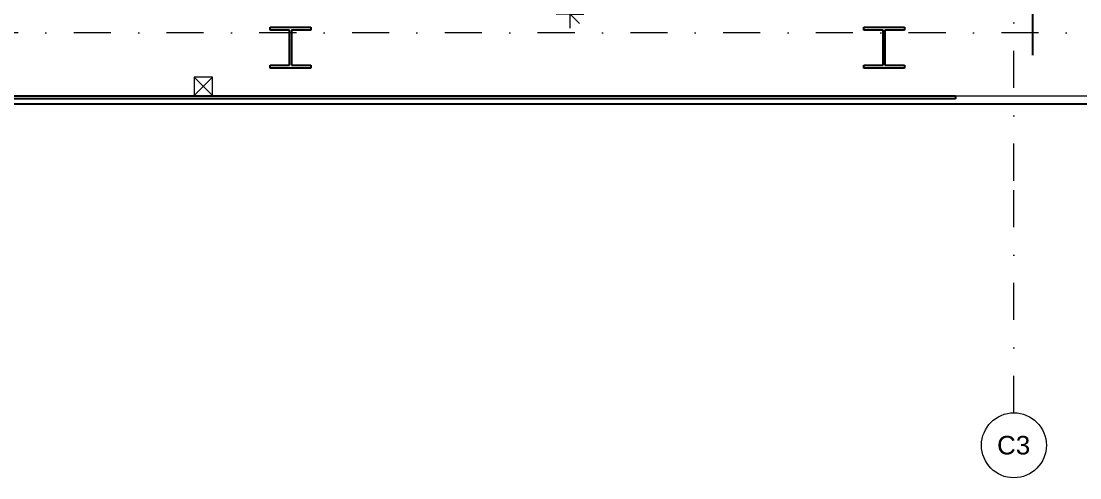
# Model space of a CAD drawing. Header units: millimetres. Extents: x -48393 to -1543, y -7799 to 13735.
# Drawn here: x -42187 to -36480, y -7799 to -5339 of the extents above; entities that cross this region are included whole.
import ezdxf

# ---------------------------------------------------------------- set-up
doc = ezdxf.new("R2010")
doc.units = ezdxf.units.MM
doc.linetypes.add('HA_Dash_3mm-S1mm', pattern=[150, 100, -50])
doc.linetypes.add('HA_DashDot_10mm-S3mm', pattern=[500, 200, -150, 0, -150])
for name, color, linetype, lineweight in [('-UNDERLAY_A-AREA-____-OTLN', 9, 'Continuous', 25), ('A-____-____-DIMS', 9, 'Continuous', 5), ('A-____-____-DIMS-50', 9, 'Continuous', 5), ('A-COLS-____-MCUT', 9, 'Continuous', 25), ('A-GENM-____-MCUT', 9, 'HA_Dash_3mm-S1mm', 25), ('A-WALL-____-MCUT', 9, 'Continuous', 9), ('A-WALL-____-OTLN', 9, 'Continuous', 9), ('M-HVAC-DUCT-OTLN', 9, 'Continuous', 9), ('S-GRID-____-IDEN', 9, 'Continuous', 9), ('S-GRID-____-OTLN', 9, 'Continuous', 5)]:
    doc.layers.add(name, color=color, linetype=linetype, lineweight=lineweight)
doc.styles.add('Arial', font='arial.ttf', dxfattribs={"height": 100})
doc.styles.add('Arial_1', font='arial.ttf', dxfattribs={"height": 75})
doc.dimstyles.new('Inner_Dimensions', dxfattribs={"dimscale": 304.8, "dimtxt": 76.519455, "dimasz": 0.328084, "dimexe": 0.246063, "dimexo": 0.0625, "dimgap": 0.032808, "dimtad": 1, "dimdec": 0, "dimzin": 0, "dimdsep": 46, "dimtxsty": 'Arial_1', "dimblk1": 'OBLIQUE', "dimblk2": 'OBLIQUE', "dimsah": 1, "dimcen": 0.09, "dimdle": 0.246063, "dimazin": 0, "dimtfac": 1, "dimtdec": 4, "dimtix": 1, "dimtmove": 0, "dimatfit": 3, "dimfxl": 0.246063, "dimfxlon": 1, "dimtvp": 1, "dimtolj": 1, "dimtzin": 0, "dimlwd": 9, "dimlwe": 9, "dimarcsym": 2})

# ---------------------------------------------------------------- blocks, each defined once
blk = doc.blocks.new('BD Libus_IFC_ifc-1-DPS_3NP-C')
at = {"layer": 'A-COLS-____-MCUT', "color": 7}
for p, q in [((-40844.9, -5387.8), (-40844.9, -5371.8)), ((-40844.9, -5371.8), (-40624.9, -5371.8)), ((-40739.7, -5387.8), (-40844.9, -5387.8)), ((-40739.7, -5575.8), (-40739.7, -5387.8)), ((-40624.9, -5387.8), (-40730.2, -5387.8)), ((-40730.2, -5387.8), (-40730.2, -5575.8)), ((-40624.9, -5371.8), (-40624.9, -5387.8)), ((-37644.9, -5387.8), (-37644.9, -5371.8)), ((-37644.9, -5371.8), (-37424.9, -5371.8)), ((-37539.7, -5387.8), (-37644.9, -5387.8)), ((-37539.7, -5575.8), (-37539.7, -5387.8)), ((-37424.9, -5387.8), (-37530.2, -5387.8)), ((-37530.2, -5387.8), (-37530.2, -5575.8)), ((-37424.9, -5371.8), (-37424.9, -5387.8)), ((-40844.9, -5591.8), (-40844.9, -5575.8)), ((-40844.9, -5575.8), (-40739.7, -5575.8)), ((-40624.9, -5591.8), (-40844.9, -5591.8)), ((-40730.2, -5575.8), (-40624.9, -5575.8)), ((-40624.9, -5575.8), (-40624.9, -5591.8)), ((-37644.9, -5591.8), (-37644.9, -5575.8)), ((-37644.9, -5575.8), (-37539.7, -5575.8)), ((-37424.9, -5591.8), (-37644.9, -5591.8)), ((-37530.2, -5575.8), (-37424.9, -5575.8)), ((-37424.9, -5575.8), (-37424.9, -5591.8))]:
    blk.add_line(p, q, dxfattribs=at)
at = {"layer": 'A-GENM-____-MCUT', "color": 7, "linetype": 'Continuous'}
for p, q in [((-40844.9, -5387.8), (-40844.9, -5371.8)), ((-40844.9, -5371.8), (-40624.9, -5371.8)), ((-40739.7, -5387.8), (-40844.9, -5387.8)), ((-40739.7, -5575.8), (-40739.7, -5387.8)), ((-40624.9, -5387.8), (-40730.2, -5387.8)), ((-40730.2, -5387.8), (-40730.2, -5575.8)), ((-40624.9, -5371.8), (-40624.9, -5387.8)), ((-37644.9, -5387.8), (-37644.9, -5371.8)), ((-37644.9, -5371.8), (-37424.9, -5371.8)), ((-37539.7, -5387.8), (-37644.9, -5387.8)), ((-37539.7, -5575.8), (-37539.7, -5387.8)), ((-37424.9, -5387.8), (-37530.2, -5387.8)), ((-37530.2, -5387.8), (-37530.2, -5575.8)), ((-37424.9, -5371.8), (-37424.9, -5387.8)), ((-40844.9, -5591.8), (-40844.9, -5575.8)), ((-40844.9, -5575.8), (-40739.7, -5575.8)), ((-40624.9, -5591.8), (-40844.9, -5591.8)), ((-40730.2, -5575.8), (-40624.9, -5575.8)), ((-40624.9, -5575.8), (-40624.9, -5591.8)), ((-37644.9, -5591.8), (-37644.9, -5575.8)), ((-37644.9, -5575.8), (-37539.7, -5575.8)), ((-37424.9, -5591.8), (-37644.9, -5591.8)), ((-37530.2, -5575.8), (-37424.9, -5575.8)), ((-37424.9, -5575.8), (-37424.9, -5591.8))]:
    blk.add_line(p, q, dxfattribs=at)
blk = doc.blocks.new('Grid - Radius 3_5mm-353793-DPS_3NP-C')
at = {"layer": 'S-GRID-____-IDEN'}
blk.add_circle((0, 0), 3.5, dxfattribs=at)
blk = doc.blocks.new('DIMBLOCK73-DPS_3NP-C')
at = {"layer": 'A-____-____-DIMS-50', "lineweight": 9, "transparency": 16777216}
for p, q in [((-39302.9, -4051.8), (-39152.9, -4051.8)), ((-39227.9, -4051.8), (-39302.9, -4051.8)), ((-39227.9, -4051.8), (-39277.9, -4001.8)), ((-39227.9, -5376.8), (-39227.9, -4051.8)), ((-39227.9, -4051.8), (-39177.9, -4101.8)), ((-39152.9, -5301.8), (-39302.9, -5301.8)), ((-39227.9, -5301.8), (-39277.9, -5251.8)), ((-39227.9, -5301.8), (-39177.9, -5351.8)), ((-39227.9, -5301.8), (-39152.9, -5301.8))]:
    blk.add_line(p, q, dxfattribs=at)
at = {"layer": 'A-____-____-DIMS-50', "color": 0, "lineweight": 9, "transparency": 16777216, "insert": (-39335.2, -4792.2), "char_height": 75, "width": 276.883, "attachment_point": 1, "rotation": 90, "line_spacing_factor": 0.941778, "style": 'Arial_1'}
blk.add_mtext('1250', dxfattribs=at)
blk = doc.blocks.new('_Oblique')
at = {"color": 0, "linetype": 'ByBlock', "lineweight": -2}
blk.add_line((-0.5, -0.5), (0.5, 0.5), dxfattribs=at)

msp = doc.modelspace()

# ---------------------------------------------------------------- linework, layer by layer
at = {"layer": '-UNDERLAY_A-AREA-____-OTLN'}
msp.add_line((-36734.9, -4001.4), (-36734.9, -5521.8), dxfattribs=at)
at = {"layer": 'A-WALL-____-MCUT', "lineweight": 25}
for p, q in [((-45274.9, -5741.8), (-37149.9, -5741.8)), ((-37149.9, -5756.8), (-45274.9, -5756.8)), ((-37149.9, -5741.8), (-37149.9, -5756.8)), ((-36134.9, -5786.8), (-45319.9, -5786.8))]:
    msp.add_line(p, q, dxfattribs=at)
at = {"layer": 'A-WALL-____-OTLN'}
msp.add_line((-37149.9, -5741.8), (-36134.9, -5741.8), dxfattribs=at)
at = {"layer": 'M-HVAC-DUCT-OTLN', "lineweight": 5}
for p, q in [((-41154.9, -5740.1), (-41254.9, -5640.1)), ((-41154.9, -5640.1), (-41254.9, -5740.1)), ((-41154.9, -5640.1), (-41254.9, -5640.1)), ((-41254.9, -5640.1), (-41254.9, -5740.1)), ((-41154.9, -5740.1), (-41154.9, -5640.1)), ((-41254.9, -5740.1), (-41154.9, -5740.1))]:
    msp.add_line(p, q, dxfattribs=at)
at = {"layer": 'S-GRID-____-OTLN', "linetype": 'HA_DashDot_10mm-S3mm', "lineweight": 9}
for p, q in [((-36834.9, -6198.9), (-36834.9, 12134.7)), ((-22199.7, -5401.8), (-46792.8, -5401.8)), ((-36834.9, -7448.9), (-36834.9, -6198.9))]:
    msp.add_line(p, q, dxfattribs=at)

# ---------------------------------------------------------------- block references
at = {"lineweight": 5}
msp.add_blockref('BD Libus_IFC_ifc-1-DPS_3NP-C', (0, 0), dxfattribs=at)
at = {"layer": 'S-GRID-____-IDEN', "xscale": 49.99999999999998, "yscale": 49.99999999999998, "zscale": 49.99999999999998}
msp.add_blockref('Grid - Radius 3_5mm-353793-DPS_3NP-C', (-36834.9, -7623.9), dxfattribs=at)

# ---------------------------------------------------------------- texts
at = {"layer": 'S-GRID-____-IDEN', "lineweight": 5, "insert": (-36925.8, -7573.2), "char_height": 100, "width": 220.464, "attachment_point": 1, "style": 'Arial'}
msp.add_mtext('C3', dxfattribs=at)

# ---------------------------------------------------------------- dimensions: what is measured, and where the dimension line sits
at = {"layer": 'A-____-____-DIMS', "lineweight": 9}
dim = msp.add_linear_dim(base=(-39227.9, -4051.8), p1=(-39152.9, -5301.8), p2=(-39302.9, -4051.8), angle=90, dimstyle='Inner_Dimensions', override={"dimpost": '<>', "dimfxl": 1258.967831}, dxfattribs=at)
dim.commit()
dim.dimension.update_dxf_attribs({"geometry": 'DIMBLOCK73-DPS_3NP-C', "text_midpoint": (-39276.2, -4676.8)})

doc.saveas('drawing.dxf')
